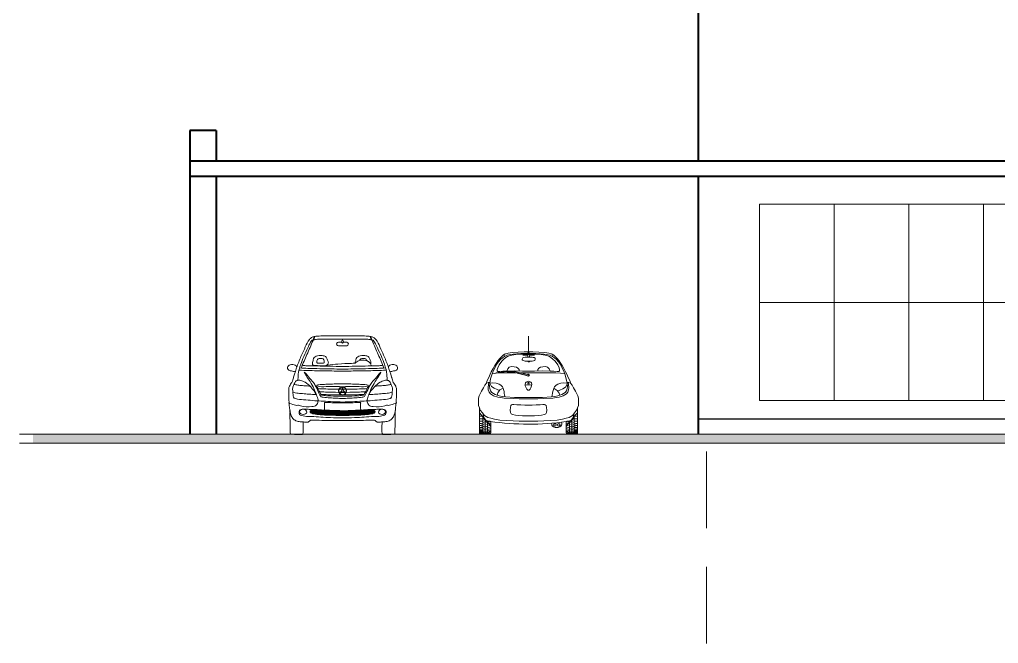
# Model space of a CAD drawing. Header units: millimetres. Extents: x 1564 to 2013, y 216 to 285.
# Drawn here: x 1573.97 to 1589.93, y 217.29 to 227.46 of the extents above; entities that cross this region are included whole.
import ezdxf

# ---------------------------------------------------------------- set-up
doc = ezdxf.new("R2010")
doc.units = ezdxf.units.MM
doc.header["$LTSCALE"] = 10
doc.header["$PDMODE"] = 1
doc.linetypes.add('DASHED2', pattern=[0.375, 0.25, -0.125])
doc.layers.get('0').update_dxf_attribs({"color": 90})
for name, color, linetype, lineweight in [('CARROS', 252, 'Continuous', 13), ('CINZA', 252, 'Continuous', 13), ('linha estutura', 252, 'Continuous', 13), ('pn 02', 16, 'Continuous', 20), ('PN 05', 50, 'Continuous', 40), ('PN 06', 1, 'Continuous', 40), ('PN-03', 180, 'Continuous', 30)]:
    doc.layers.add(name, color=color, linetype=linetype, lineweight=lineweight)

# ---------------------------------------------------------------- blocks, each defined once
blk = doc.blocks.new('classe a f')
at = {"linetype": 'Continuous'}
h = blk.add_hatch(dxfattribs=at)
h.set_pattern_fill('LINE', color=256, scale=0.003, style=0)
h.set_pattern_definition([(0, (-298.459378, -116.502486), (0, 0.010287), [])])
edge = h.paths.add_edge_path()
edge.add_spline(control_points=[(-1.312, 0.401), (-1.323, 0.398), (-1.35, 0.397), (-1.37, 0.38), (-1.37, 0.358), (-1.354, 0.335), (-1.293, 0.327), (-1.196, 0.313), (-1.035, 0.309), (-0.913, 0.304), (-0.841, 0.304)], knot_values=[0.020958, 0.020958, 0.020958, 0.020958, 0.051253, 0.077237, 0.090704, 0.108555, 0.150235, 0.259568, 0.40501, 0.616434, 0.616434, 0.616434, 0.616434], degree=3, periodic=0)
edge.add_spline(control_points=[(-0.841, 0.304), (-0.769, 0.304), (-0.648, 0.309), (-0.487, 0.313), (-0.389, 0.327), (-0.328, 0.335), (-0.312, 0.358), (-0.312, 0.38), (-0.332, 0.397), (-0.36, 0.398), (-0.37, 0.401)], knot_values=[0.020958, 0.020958, 0.020958, 0.020958, 0.232382, 0.377824, 0.487157, 0.528837, 0.546688, 0.560155, 0.586139, 0.616434, 0.616434, 0.616434, 0.616434], degree=3, periodic=0)
edge.add_spline(control_points=[(-0.37, 0.401), (-0.389, 0.401), (-0.437, 0.399), (-0.483, 0.399), (-0.522, 0.389), (-0.663, 0.387)], knot_values=[0.19773, 0.19773, 0.19773, 0.19773, 0.253849, 0.337387, 0.349808, 0.349808, 0.349808, 0.349808], degree=3, periodic=0)
edge.add_spline(control_points=[(-0.663, 0.387), (-0.722, 0.385), (-0.841, 0.379), (-0.96, 0.387), (-1.019, 0.387)], knot_values=[0, 0, 0, 0, 0.173961, 0.347923, 0.347923, 0.347923, 0.347923], degree=3, periodic=0)
edge.add_spline(control_points=[(-1.019, 0.387), (-1.16, 0.389), (-1.199, 0.399), (-1.245, 0.399), (-1.293, 0.401), (-1.312, 0.401)], knot_values=[0.19773, 0.19773, 0.19773, 0.19773, 0.210152, 0.29369, 0.349808, 0.349808, 0.349808, 0.349808], degree=3, periodic=0)
for p, q in [((-1.319, 1.533), (-1.304, 1.591)), ((-1.308, 1.537), (-1.292, 1.593)), ((-0.91, 1.499), (-0.853, 1.499)), ((-0.91, 1.44), (-0.841, 1.44)), ((-0.773, 1.44), (-0.841, 1.44)), ((-0.773, 1.499), (-0.83, 1.499)), ((-0.375, 1.537), (-0.39, 1.593)), ((-0.363, 1.533), (-0.379, 1.591)), ((-0.893, 0.672), (-0.843, 0.691)), ((-0.853, 0.705), (-0.891, 0.672)), ((-0.891, 0.672), (-0.841, 0.691)), ((-0.841, 0.768), (-0.853, 0.705)), ((-0.791, 0.672), (-0.841, 0.691)), ((-0.84, 0.768), (-0.827, 0.705)), ((-0.789, 0.672), (-0.84, 0.691)), ((-0.827, 0.705), (-0.789, 0.672))]:
    blk.add_line(p, q)
for centre, major_axis, ratio, start_param, end_param in [((-0.91, 1.47), (0, 0.0295), 0.949074, 0, 3.141593), ((-0.84, 1.508), (0.0005, 0.0231), 0.48173, 3.062511, 6.444106), ((-0.773, 1.47), (0, 0.0295), 0.949074, 3.141593, 6.283185), ((-0.84, 0.705), (0, 0.0685), 0.949074, 4.712389, 10.995574), ((-0.84, 0.705), (0, 0.0631), 0.949074, -1.570796, 4.712389), ((-0.198, 0.363), (0.0575, 0.0022), 0.732383, 3.13629522944793, 9.419480536627516)]:
    blk.add_ellipse(centre, major_axis=major_axis, ratio=ratio, start_param=start_param, end_param=end_param)
at = {"extrusion": (0, 0, -1)}
for centre, major_axis, ratio, start_param, end_param in [((-0.842, 1.508), (-0.0005, 0.0231), 0.48173, 3.062511, 6.444106), ((-1.484, 0.363), (-0.0575, 0.0022), 0.732383, 3.13629522944793, 9.419480536627516)]:
    blk.add_ellipse(centre, major_axis=major_axis, ratio=ratio, start_param=start_param, end_param=end_param, dxfattribs=at)
for points, knots in [([(-0.841, 1.6), (-0.943, 1.6), (-1.079, 1.601), (-1.234, 1.6), (-1.301, 1.594), (-1.348, 1.577), (-1.406, 1.524), (-1.449, 1.417), (-1.518, 1.274), (-1.584, 1.111), (-1.622, 0.985), (-1.646, 0.911), (-1.653, 0.881), (-1.665, 0.845), (-1.689, 0.815), (-1.706, 0.788), (-1.718, 0.758), (-1.717, 0.695), (-1.72, 0.585), (-1.711, 0.447), (-1.694, 0.328), (-1.655, 0.254), (-1.6, 0.214), (-1.531, 0.201), (-1.467, 0.199), (-1.421, 0.191), (-1.394, 0.199), (-1.382, 0.216), (-1.352, 0.233), (-1.267, 0.225), (-1.096, 0.226), (-0.941, 0.222), (-0.841, 0.222)], [0, 0, 0, 0, 0.298131, 0.398536, 0.452313, 0.495555, 0.542572, 0.671726, 0.810019, 0.990753, 1.162154, 1.176923, 1.207248, 1.248531, 1.28151, 1.315325, 1.338386, 1.372214, 1.486341, 1.647656, 1.756395, 1.815566, 1.876643, 1.946802, 2.016064, 2.066728, 2.078132, 2.097685, 2.120711, 2.176435, 2.33684, 2.628743, 2.628743, 2.628743, 2.628743]), ([(-0.841, 1.6), (-0.739, 1.6), (-0.603, 1.601), (-0.449, 1.6), (-0.381, 1.594), (-0.334, 1.577), (-0.276, 1.524), (-0.233, 1.417), (-0.164, 1.274), (-0.098, 1.111), (-0.06, 0.985), (-0.036, 0.911), (-0.029, 0.881), (-0.017, 0.845), (0.006, 0.815), (0.024, 0.788), (0.036, 0.758), (0.035, 0.695), (0.038, 0.585), (0.028, 0.447), (0.012, 0.328), (-0.027, 0.254), (-0.083, 0.214), (-0.151, 0.201), (-0.216, 0.199), (-0.261, 0.191), (-0.288, 0.199), (-0.3, 0.216), (-0.33, 0.233), (-0.415, 0.225), (-0.586, 0.226), (-0.741, 0.222), (-0.841, 0.222)], [0, 0, 0, 0, 0.298131, 0.398536, 0.452313, 0.495555, 0.542572, 0.671726, 0.810019, 0.990753, 1.162154, 1.176923, 1.207248, 1.248531, 1.28151, 1.315325, 1.338386, 1.372214, 1.486341, 1.647656, 1.756395, 1.815566, 1.876643, 1.946802, 2.016064, 2.066728, 2.078132, 2.097685, 2.120711, 2.176435, 2.33684, 2.628743, 2.628743, 2.628743, 2.628743]), ([(-1.319, 1.533), (-1.33, 1.547), (-1.382, 1.472), (-1.41, 1.399), (-1.475, 1.27), (-1.529, 1.129), (-1.567, 1.011), (-1.565, 0.922), (-1.572, 0.89), (-1.577, 0.877)], [0, 0, 0, 0, 0.0514328, 0.1478606, 0.2949049, 0.4217769, 0.5819123, 0.6306351, 0.6697887, 0.6697887, 0.6697887, 0.6697887]), ([(-0.841, 1.549), (-0.924, 1.549), (-1.044, 1.55), (-1.185, 1.547), (-1.258, 1.547), (-1.296, 1.538), (-1.319, 1.536), (-1.356, 1.451), (-1.419, 1.302), (-1.488, 1.154), (-1.513, 1.078)], [0, 0, 0, 0, 0.2421333, 0.3490736, 0.4180781, 0.4481582, 0.4711032, 0.4737579, 0.7059202, 0.9287718, 0.9287718, 0.9287718, 0.9287718]), ([(-0.841, 1.549), (-0.758, 1.549), (-0.639, 1.55), (-0.497, 1.547), (-0.425, 1.547), (-0.386, 1.538), (-0.363, 1.536), (-0.326, 1.451), (-0.264, 1.302), (-0.194, 1.154), (-0.169, 1.078)], [0, 0, 0, 0, 0.2421333, 0.3490736, 0.4180781, 0.4481582, 0.4711032, 0.4737579, 0.7059202, 0.9287718, 0.9287718, 0.9287718, 0.9287718]), ([(-0.363, 1.533), (-0.352, 1.547), (-0.3, 1.472), (-0.272, 1.399), (-0.207, 1.27), (-0.154, 1.129), (-0.115, 1.011), (-0.118, 0.922), (-0.11, 0.89), (-0.106, 0.877)], [0, 0, 0, 0, 0.0514328, 0.1478606, 0.2949049, 0.4217769, 0.5819123, 0.6306351, 0.6697887, 0.6697887, 0.6697887, 0.6697887]), ([(-1.324, 1.187), (-1.323, 1.195), (-1.319, 1.216), (-1.306, 1.251), (-1.268, 1.271), (-1.219, 1.284), (-1.168, 1.279), (-1.122, 1.272), (-1.097, 1.241), (-1.089, 1.203), (-1.067, 1.169), (-1.081, 1.141), (-1.098, 1.119), (-1.174, 1.108), (-1.242, 1.121), (-1.316, 1.117), (-1.34, 1.15), (-1.33, 1.18), (-1.322, 1.202)], [0, 0, 0, 0, 0.0233727, 0.0594516, 0.0978853, 0.1437653, 0.2064672, 0.2465183, 0.2755211, 0.3128598, 0.3558795, 0.3742171, 0.3972242, 0.430831, 0.5862871, 0.6130405, 0.6318507, 0.6924695, 0.6924695, 0.6924695, 0.6924695]), ([(-0.629, 1.187), (-0.628, 1.195), (-0.624, 1.216), (-0.611, 1.251), (-0.573, 1.271), (-0.523, 1.284), (-0.473, 1.279), (-0.426, 1.272), (-0.401, 1.241), (-0.394, 1.203), (-0.373, 1.17), (-0.381, 1.15), (-0.384, 1.145)], [0, 0, 0, 0, 0.0233727, 0.0594516, 0.0978853, 0.1437653, 0.2064672, 0.2465183, 0.2755211, 0.3128598, 0.3558795, 0.3714626, 0.3714626, 0.3714626, 0.3714626]), ([(-1.585, 1.096), (-1.589, 1.102), (-1.603, 1.115), (-1.631, 1.137), (-1.673, 1.137), (-1.711, 1.13), (-1.736, 1.103), (-1.742, 1.068), (-1.716, 1.035), (-1.667, 1.03), (-1.632, 1.021), (-1.613, 1.015)], [0, 0, 0, 0, 0.0197811, 0.0543863, 0.0988397, 0.1361741, 0.1666812, 0.1971733, 0.2263103, 0.2735636, 0.3332513, 0.3332513, 0.3332513, 0.3332513]), ([(-0.841, 1.104), (-0.98, 1.104), (-1.17, 1.111), (-1.379, 1.112), (-1.456, 1.117), (-1.483, 1.12), (-1.492, 1.123), (-1.493, 1.128), (-1.493, 1.131), (-1.494, 1.132)], [0, 0, 0, 0, 0.407731, 0.5529764, 0.6163873, 0.630156, 0.6350834, 0.639812, 0.6432292, 0.6432292, 0.6432292, 0.6432292]), ([(-1.26, 1.194), (-1.259, 1.202), (-1.253, 1.223), (-1.223, 1.236), (-1.191, 1.236), (-1.156, 1.231), (-1.143, 1.203), (-1.138, 1.182), (-1.141, 1.159), (-1.176, 1.155), (-1.209, 1.157), (-1.241, 1.153), (-1.268, 1.165), (-1.263, 1.183), (-1.26, 1.194)], [0, 0, 0, 0, 0.0239594, 0.0541489, 0.0877965, 0.1192823, 0.1496462, 0.1650884, 0.1811494, 0.2051562, 0.252164, 0.2847196, 0.2998132, 0.326906, 0.326906, 0.326906, 0.326906]), ([(-1.087, 1.127), (-1.03, 1.13), (-0.9, 1.148), (-0.753, 1.151), (-0.663, 1.155), (-0.647, 1.155)], [0, 0, 0, 0, 0.1667231, 0.3828087, 0.429924, 0.429924, 0.429924, 0.429924]), ([(-0.841, 1.104), (-0.702, 1.104), (-0.512, 1.111), (-0.303, 1.112), (-0.226, 1.117), (-0.199, 1.12), (-0.191, 1.123), (-0.189, 1.128), (-0.189, 1.131), (-0.188, 1.132)], [0, 0, 0, 0, 0.407731, 0.5529764, 0.6163873, 0.630156, 0.6350834, 0.639812, 0.6432292, 0.6432292, 0.6432292, 0.6432292]), ([(-0.647, 1.155), (-0.639, 1.156), (-0.622, 1.171), (-0.599, 1.187), (-0.562, 1.207), (-0.515, 1.206), (-0.458, 1.207), (-0.409, 1.18), (-0.381, 1.143), (-0.372, 1.12), (-0.369, 1.112)], [0, 0, 0, 0, 0.0232157, 0.0604085, 0.0850383, 0.1412557, 0.1946739, 0.2506829, 0.2974078, 0.3211584, 0.3211584, 0.3211584, 0.3211584]), ([(-0.563, 1.203), (-0.561, 1.208), (-0.555, 1.224), (-0.527, 1.236), (-0.496, 1.236), (-0.461, 1.231), (-0.451, 1.209), (-0.447, 1.199)], [0.0085484, 0.0085484, 0.0085484, 0.0085484, 0.0239594, 0.0541489, 0.0877965, 0.1192823, 0.1489581, 0.1489581, 0.1489581, 0.1489581]), ([(-0.097, 1.096), (-0.093, 1.102), (-0.079, 1.115), (-0.051, 1.137), (-0.01, 1.137), (0.029, 1.13), (0.054, 1.103), (0.059, 1.068), (0.034, 1.035), (-0.015, 1.03), (-0.05, 1.021), (-0.069, 1.015)], [0, 0, 0, 0, 0.0197811, 0.0543863, 0.0988397, 0.1361741, 0.1666812, 0.1971733, 0.2263103, 0.2735636, 0.3332513, 0.3332513, 0.3332513, 0.3332513]), ([(-1.543, 1.043), (-1.451, 1.038), (-1.263, 1.032), (-1.029, 1.032), (-0.888, 1.025), (-0.841, 1.025)], [0, 0, 0, 0, 0.2704439, 0.5494104, 0.6853971, 0.6853971, 0.6853971, 0.6853971]), ([(-1.542, 1.08), (-1.497, 1.077), (-1.324, 1.067), (-1.09, 1.066), (-0.902, 1.06), (-0.841, 1.06)], [0, 0, 0, 0, 0.1324732, 0.5063996, 0.6840555, 0.6840555, 0.6840555, 0.6840555]), ([(-1.465, 1.011), (-1.454, 0.99), (-1.426, 0.936), (-1.367, 0.851), (-1.311, 0.752), (-1.282, 0.68), (-1.271, 0.648)], [0, 0, 0, 0, 0.0670035, 0.169745, 0.2921235, 0.3860681, 0.3860681, 0.3860681, 0.3860681]), ([(-1.465, 1.011), (-1.442, 0.992), (-1.387, 0.912), (-1.323, 0.858), (-1.269, 0.762), (-1.236, 0.688), (-1.211, 0.63), (-1.187, 0.604), (-1.131, 0.601), (-1.05, 0.59), (-0.943, 0.586), (-0.873, 0.583), (-0.841, 0.583)], [0.0651502, 0.0651502, 0.0651502, 0.0651502, 0.1452859, 0.2646275, 0.3361116, 0.4460134, 0.493873, 0.5132055, 0.5434957, 0.6472992, 0.7591432, 0.8532805, 0.8532805, 0.8532805, 0.8532805]), ([(-0.14, 1.08), (-0.185, 1.077), (-0.358, 1.067), (-0.592, 1.066), (-0.78, 1.06), (-0.841, 1.06)], [0, 0, 0, 0, 0.1324732, 0.5063996, 0.6840555, 0.6840555, 0.6840555, 0.6840555]), ([(-0.139, 1.043), (-0.231, 1.038), (-0.419, 1.032), (-0.653, 1.032), (-0.795, 1.025), (-0.841, 1.025)], [0, 0, 0, 0, 0.2704439, 0.5494104, 0.6853971, 0.6853971, 0.6853971, 0.6853971]), ([(-0.217, 1.011), (-0.24, 0.992), (-0.295, 0.912), (-0.359, 0.858), (-0.413, 0.762), (-0.446, 0.688), (-0.472, 0.63), (-0.496, 0.604), (-0.551, 0.601), (-0.632, 0.59), (-0.739, 0.586), (-0.809, 0.583), (-0.841, 0.583)], [0.0651502, 0.0651502, 0.0651502, 0.0651502, 0.1452859, 0.2646275, 0.3361116, 0.4460134, 0.493873, 0.5132055, 0.5434957, 0.6472992, 0.7591432, 0.8532805, 0.8532805, 0.8532805, 0.8532805]), ([(-0.217, 1.011), (-0.228, 0.99), (-0.256, 0.936), (-0.315, 0.851), (-0.371, 0.752), (-0.401, 0.68), (-0.411, 0.648)], [0, 0, 0, 0, 0.0670035, 0.169745, 0.2921235, 0.3860681, 0.3860681, 0.3860681, 0.3860681]), ([(-1.577, 0.877), (-1.561, 0.884), (-1.514, 0.877), (-1.44, 0.843), (-1.348, 0.765), (-1.275, 0.666), (-1.236, 0.567), (-1.247, 0.494), (-1.29, 0.45), (-1.39, 0.45), (-1.479, 0.44), (-1.557, 0.476), (-1.592, 0.466), (-1.647, 0.486), (-1.693, 0.496), (-1.723, 0.511)], [0, 0, 0, 0, 0.049925, 0.127005, 0.239611, 0.39136, 0.472445, 0.528082, 0.587758, 0.629613, 0.813053, 0.845042, 0.870106, 0.913679, 1.009858, 1.009858, 1.009858, 1.009858]), ([(-1.577, 0.877), (-1.584, 0.876), (-1.608, 0.863), (-1.629, 0.821), (-1.654, 0.771), (-1.658, 0.721), (-1.648, 0.694), (-1.649, 0.684)], [0, 0, 0, 0, 0.0221461, 0.0732164, 0.129024, 0.1789321, 0.2066426, 0.2066426, 0.2066426, 0.2066426]), ([(-1.629, 0.812), (-1.622, 0.808), (-1.592, 0.801), (-1.533, 0.794), (-1.456, 0.788), (-1.4, 0.784), (-1.374, 0.784)], [0, 0, 0, 0, 0.0236711, 0.088367, 0.1742093, 0.2513933, 0.2513933, 0.2513933, 0.2513933]), ([(-0.841, 0.818), (-0.886, 0.818), (-0.97, 0.819), (-1.082, 0.814), (-1.167, 0.811), (-1.219, 0.807), (-1.247, 0.802), (-1.267, 0.789), (-1.265, 0.766), (-1.267, 0.754)], [0, 0, 0, 0, 0.1321286, 0.2438705, 0.329491, 0.3808018, 0.3966526, 0.411151, 0.4451948, 0.4451948, 0.4451948, 0.4451948]), ([(-0.841, 0.818), (-0.796, 0.818), (-0.713, 0.819), (-0.6, 0.814), (-0.515, 0.811), (-0.463, 0.807), (-0.436, 0.802), (-0.416, 0.789), (-0.417, 0.766), (-0.415, 0.754)], [0, 0, 0, 0, 0.1321286, 0.2438705, 0.329491, 0.3808018, 0.3966526, 0.411151, 0.4451948, 0.4451948, 0.4451948, 0.4451948]), ([(-0.106, 0.877), (-0.121, 0.884), (-0.168, 0.877), (-0.242, 0.843), (-0.335, 0.765), (-0.408, 0.666), (-0.446, 0.567), (-0.435, 0.494), (-0.392, 0.45), (-0.292, 0.45), (-0.203, 0.44), (-0.125, 0.476), (-0.091, 0.466), (-0.036, 0.486), (0.011, 0.496), (0.041, 0.511)], [0, 0, 0, 0, 0.049925, 0.127005, 0.239611, 0.39136, 0.472445, 0.528082, 0.587758, 0.629613, 0.813053, 0.845042, 0.870106, 0.913679, 1.009858, 1.009858, 1.009858, 1.009858]), ([(-0.053, 0.812), (-0.06, 0.808), (-0.09, 0.801), (-0.149, 0.794), (-0.227, 0.788), (-0.282, 0.784), (-0.309, 0.784)], [0, 0, 0, 0, 0.0236711, 0.088367, 0.1742093, 0.2513933, 0.2513933, 0.2513933, 0.2513933]), ([(-0.106, 0.877), (-0.098, 0.876), (-0.074, 0.863), (-0.054, 0.821), (-0.028, 0.771), (-0.024, 0.721), (-0.035, 0.694), (-0.034, 0.684)], [0, 0, 0, 0, 0.0221461, 0.0732164, 0.129024, 0.1789321, 0.2066426, 0.2066426, 0.2066426, 0.2066426]), ([(-1.649, 0.684), (-1.654, 0.685), (-1.651, 0.652), (-1.645, 0.631), (-1.639, 0.59), (-1.607, 0.58), (-1.546, 0.565), (-1.436, 0.559), (-1.298, 0.544), (-1.097, 0.537), (-0.947, 0.524), (-0.841, 0.524)], [0, 0, 0, 0, 0.0146829, 0.0556633, 0.091827, 0.1072703, 0.1487689, 0.2777503, 0.4255579, 0.5541875, 0.8655795, 0.8655795, 0.8655795, 0.8655795]), ([(-1.649, 0.684), (-1.636, 0.681), (-1.595, 0.667), (-1.516, 0.663), (-1.414, 0.652), (-1.331, 0.648), (-1.282, 0.648), (-1.271, 0.648)], [0, 0, 0, 0, 0.0366252, 0.127555, 0.2277041, 0.3383031, 0.3702988, 0.3702988, 0.3702988, 0.3702988]), ([(-0.841, 0.774), (-0.907, 0.774), (-1.022, 0.78), (-1.154, 0.771), (-1.224, 0.775), (-1.245, 0.773), (-1.251, 0.774), (-1.253, 0.766), (-1.246, 0.75), (-1.231, 0.718), (-1.211, 0.681), (-1.197, 0.651), (-1.184, 0.636), (-1.16, 0.631), (-1.112, 0.626), (-1.003, 0.62), (-0.907, 0.62), (-0.841, 0.62)], [0, 0, 0, 0, 0.1939256, 0.3341472, 0.3899905, 0.3949442, 0.3985174, 0.4041429, 0.4126382, 0.4480833, 0.5042035, 0.5313893, 0.5415131, 0.5583991, 0.5982925, 0.6841786, 0.8781028, 0.8781028, 0.8781028, 0.8781028]), ([(-1.242, 0.742), (-1.224, 0.739), (-1.109, 0.736), (-0.996, 0.733), (-0.9, 0.732)], [0, 0, 0, 0, 0.0530646, 0.3335694, 0.3335694, 0.3335694, 0.3335694]), ([(-1.219, 0.691), (-1.186, 0.689), (-1.08, 0.685), (-0.974, 0.682), (-0.901, 0.681)], [0, 0, 0, 0, 0.0973218, 0.3098571, 0.3098571, 0.3098571, 0.3098571]), ([(-1.196, 0.648), (-1.157, 0.644), (-1.044, 0.644), (-0.932, 0.639), (-0.858, 0.639)], [0, 0, 0, 0, 0.1136003, 0.3297235, 0.3297235, 0.3297235, 0.3297235]), ([(-0.841, 0.774), (-0.775, 0.774), (-0.66, 0.78), (-0.528, 0.771), (-0.458, 0.775), (-0.437, 0.773), (-0.432, 0.774), (-0.429, 0.766), (-0.437, 0.75), (-0.451, 0.718), (-0.471, 0.681), (-0.486, 0.651), (-0.499, 0.636), (-0.522, 0.631), (-0.57, 0.626), (-0.68, 0.62), (-0.775, 0.62), (-0.841, 0.62)], [0, 0, 0, 0, 0.1939256, 0.3341472, 0.3899905, 0.3949442, 0.3985174, 0.4041429, 0.4126382, 0.4480833, 0.5042035, 0.5313893, 0.5415131, 0.5583991, 0.5982925, 0.6841786, 0.8781028, 0.8781028, 0.8781028, 0.8781028]), ([(-0.034, 0.684), (-0.029, 0.685), (-0.031, 0.652), (-0.037, 0.631), (-0.044, 0.59), (-0.076, 0.58), (-0.136, 0.565), (-0.246, 0.559), (-0.384, 0.544), (-0.585, 0.537), (-0.735, 0.524), (-0.841, 0.524)], [0, 0, 0, 0, 0.0146829, 0.0556633, 0.091827, 0.1072703, 0.1487689, 0.2777503, 0.4255579, 0.5541875, 0.8655795, 0.8655795, 0.8655795, 0.8655795]), ([(-0.486, 0.648), (-0.525, 0.644), (-0.637, 0.644), (-0.749, 0.639), (-0.823, 0.639)], [0, 0, 0, 0, 0.1136003, 0.328149, 0.328149, 0.328149, 0.328149]), ([(-0.441, 0.742), (-0.459, 0.739), (-0.572, 0.736), (-0.685, 0.733), (-0.781, 0.732)], [0, 0, 0, 0, 0.0530646, 0.3320358, 0.3320358, 0.3320358, 0.3320358]), ([(-0.463, 0.691), (-0.497, 0.689), (-0.602, 0.685), (-0.707, 0.682), (-0.779, 0.681)], [0, 0, 0, 0, 0.0973218, 0.3083129, 0.3083129, 0.3083129, 0.3083129]), ([(-0.034, 0.684), (-0.046, 0.681), (-0.088, 0.667), (-0.166, 0.663), (-0.268, 0.652), (-0.351, 0.648), (-0.4, 0.648), (-0.411, 0.648)], [0, 0, 0, 0, 0.0366252, 0.127555, 0.2277041, 0.3383031, 0.3702988, 0.3702988, 0.3702988, 0.3702988]), ([(-0.841, 0.513), (-0.899, 0.513), (-0.99, 0.511), (-1.087, 0.515), (-1.126, 0.519), (-1.138, 0.515), (-1.131, 0.469), (-1.135, 0.434), (-1.136, 0.4), (-1.136, 0.398), (-1.134, 0.396), (-1.131, 0.394), (-1.103, 0.389), (-1.047, 0.39), (-0.953, 0.383), (-0.882, 0.382), (-0.841, 0.382)], [0, 0, 0, 0, 0.1686457, 0.2681888, 0.2799326, 0.2876418, 0.2978399, 0.3916919, 0.3939674, 0.3959112, 0.3977128, 0.4015282, 0.4076649, 0.4777915, 0.5655624, 0.6849026, 0.6849026, 0.6849026, 0.6849026]), ([(-0.841, 0.513), (-0.783, 0.513), (-0.693, 0.511), (-0.595, 0.515), (-0.556, 0.519), (-0.545, 0.515), (-0.552, 0.469), (-0.547, 0.434), (-0.546, 0.4), (-0.546, 0.398), (-0.548, 0.396), (-0.552, 0.394), (-0.579, 0.389), (-0.635, 0.39), (-0.73, 0.383), (-0.8, 0.382), (-0.841, 0.382)], [0, 0, 0, 0, 0.1686457, 0.2681888, 0.2799326, 0.2876418, 0.2978399, 0.3916919, 0.3939674, 0.3959112, 0.3977128, 0.4015282, 0.4076649, 0.4777915, 0.5655624, 0.6849026, 0.6849026, 0.6849026, 0.6849026]), ([(-1.698, 0.386), (-1.7, 0.308), (-1.697, 0.19), (-1.695, 0.066), (-1.695, 0.015), (-1.687, -0.001), (-1.617, -0.006), (-1.557, -0.003), (-1.494, -0.003), (-1.487, 0.013), (-1.481, 0.039), (-1.482, 0.104), (-1.484, 0.16), (-1.485, 0.199)], [0, 0, 0, 0, 0.2166711, 0.3299695, 0.3442017, 0.3575649, 0.3750975, 0.5324468, 0.5452834, 0.5554979, 0.5774836, 0.6228216, 0.7327451, 0.7327451, 0.7327451, 0.7327451]), ([(-1.019, 0.387), (-1.16, 0.389), (-1.199, 0.399), (-1.255, 0.399), (-1.342, 0.402), (-1.415, 0.406), (-1.472, 0.411), (-1.516, 0.407), (-1.546, 0.386), (-1.554, 0.352), (-1.544, 0.316), (-1.503, 0.3), (-1.439, 0.289), (-1.333, 0.288), (-1.193, 0.279), (-1.024, 0.268), (-0.906, 0.264), (-0.841, 0.264)], [0.19773, 0.19773, 0.19773, 0.19773, 0.210152, 0.29369, 0.3834, 0.454985, 0.510928, 0.550453, 0.581113, 0.610721, 0.639462, 0.67783, 0.726767, 0.83346, 0.983117, 1.139335, 1.329109, 1.329109, 1.329109, 1.329109]), ([(-1.312, 0.401), (-1.323, 0.398), (-1.35, 0.397), (-1.37, 0.38), (-1.37, 0.358), (-1.354, 0.335), (-1.293, 0.327), (-1.196, 0.313), (-1.035, 0.309), (-0.913, 0.304), (-0.841, 0.304)], [0.0209581, 0.0209581, 0.0209581, 0.0209581, 0.0512528, 0.0772374, 0.0907038, 0.1085552, 0.1502347, 0.2595676, 0.4050099, 0.6164339, 0.6164339, 0.6164339, 0.6164339]), ([(-1.019, 0.387), (-1.16, 0.389), (-1.199, 0.399), (-1.245, 0.399), (-1.293, 0.401), (-1.312, 0.401)], [0.1977304, 0.1977304, 0.1977304, 0.1977304, 0.210152, 0.2936901, 0.3498082, 0.3498082, 0.3498082, 0.3498082]), ([(-0.663, 0.387), (-0.522, 0.389), (-0.483, 0.399), (-0.427, 0.399), (-0.341, 0.402), (-0.267, 0.406), (-0.21, 0.411), (-0.167, 0.407), (-0.136, 0.386), (-0.128, 0.352), (-0.138, 0.316), (-0.179, 0.3), (-0.243, 0.289), (-0.349, 0.288), (-0.489, 0.279), (-0.658, 0.268), (-0.776, 0.264), (-0.841, 0.264)], [0.19773, 0.19773, 0.19773, 0.19773, 0.210152, 0.29369, 0.3834, 0.454985, 0.510928, 0.550453, 0.581113, 0.610721, 0.639462, 0.67783, 0.726767, 0.83346, 0.983117, 1.139335, 1.329109, 1.329109, 1.329109, 1.329109]), ([(-0.37, 0.401), (-0.36, 0.398), (-0.332, 0.397), (-0.312, 0.38), (-0.312, 0.358), (-0.328, 0.335), (-0.389, 0.327), (-0.487, 0.313), (-0.648, 0.309), (-0.769, 0.304), (-0.841, 0.304)], [0.0209581, 0.0209581, 0.0209581, 0.0209581, 0.0512528, 0.0772374, 0.0907038, 0.1085552, 0.1502347, 0.2595676, 0.4050099, 0.6164339, 0.6164339, 0.6164339, 0.6164339]), ([(-0.663, 0.387), (-0.522, 0.389), (-0.483, 0.399), (-0.437, 0.399), (-0.389, 0.401), (-0.37, 0.401)], [0.1977304, 0.1977304, 0.1977304, 0.1977304, 0.210152, 0.2936901, 0.3498082, 0.3498082, 0.3498082, 0.3498082]), ([(0.016, 0.386), (0.017, 0.308), (0.015, 0.19), (0.013, 0.066), (0.013, 0.015), (0.005, -0.001), (-0.065, -0.006), (-0.126, -0.003), (-0.188, -0.003), (-0.196, 0.013), (-0.202, 0.039), (-0.2, 0.104), (-0.198, 0.16), (-0.197, 0.199)], [0, 0, 0, 0, 0.2166711, 0.3299695, 0.3442017, 0.3575649, 0.3750975, 0.5324468, 0.5452834, 0.5554979, 0.5774836, 0.6228216, 0.7327451, 0.7327451, 0.7327451, 0.7327451])]:
    blk.add_open_spline(points, degree=3, knots=knots)
for points in [[(-0.638, 1.158), (-0.637, 1.173), (-0.632, 1.187), (-0.627, 1.202)], [(-0.896, 0.681), (-0.891, 0.681), (-0.886, 0.681), (-0.881, 0.681)], [(-0.894, 0.732), (-0.879, 0.732), (-0.863, 0.732), (-0.848, 0.732)], [(-0.871, 0.681), (-0.861, 0.681), (-0.851, 0.681), (-0.841, 0.681)], [(-0.813, 0.681), (-0.823, 0.681), (-0.832, 0.681), (-0.841, 0.681)], [(-0.786, 0.732), (-0.802, 0.732), (-0.817, 0.732), (-0.833, 0.732)], [(-0.785, 0.681), (-0.79, 0.681), (-0.794, 0.681), (-0.799, 0.681)], [(-1.019, 0.387), (-0.96, 0.387), (-0.841, 0.379), (-0.722, 0.385), (-0.663, 0.387)]]:
    blk.add_open_spline(points, degree=3)
blk = doc.blocks.new('ford ka posterior')
for p, q in [((0.001, 1.336), (0.001, 1.592)), ((-0.412, 1.282), (-0.44, 1.255)), ((-0.388, 1.297), (-0.412, 1.282)), ((-0.4, 1.29), (-0.394, 1.28)), ((-0.394, 1.28), (-0.391, 1.26)), ((-0.391, 1.26), (-0.348, 1.279)), ((-0.373, 1.303), (-0.388, 1.297)), ((-0.36, 1.303), (-0.373, 1.303)), ((-0.331, 1.312), (-0.36, 1.303)), ((-0.348, 1.279), (-0.294, 1.29)), ((-0.264, 1.323), (-0.331, 1.312)), ((-0.298, 1.276), (-0.239, 1.288)), ((-0.294, 1.29), (-0.247, 1.297)), ((-0.166, 1.33), (-0.264, 1.323)), ((-0.247, 1.297), (-0.189, 1.303)), ((-0.239, 1.288), (-0.17, 1.295)), ((-0.189, 1.303), (-0.121, 1.307)), ((-0.17, 1.295), (-0.107, 1.299)), ((-0.071, 1.336), (-0.166, 1.33)), ((-0.121, 1.307), (-0.069, 1.309)), ((-0.107, 1.299), (-0.066, 1.299)), ((0.001, 1.336), (-0.071, 1.336)), ((-0.069, 1.309), (0.001, 1.309)), ((-0.066, 1.299), (0.001, 1.299)), ((-0.009, 1.324), (-0.005, 1.334)), ((-0.005, 1.334), (0.001, 1.336)), ((0.001, 1.336), (0.073, 1.336)), ((0.008, 1.334), (0.001, 1.336)), ((0.071, 1.309), (0.001, 1.309)), ((0.069, 1.299), (0.001, 1.299)), ((0.011, 1.324), (0.008, 1.334)), ((0.11, 1.299), (0.069, 1.299)), ((0.123, 1.307), (0.071, 1.309)), ((0.073, 1.336), (0.168, 1.33)), ((0.172, 1.295), (0.11, 1.299)), ((0.191, 1.303), (0.123, 1.307)), ((0.168, 1.33), (0.266, 1.323)), ((0.241, 1.288), (0.172, 1.295)), ((0.249, 1.297), (0.191, 1.303)), ((0.3, 1.276), (0.241, 1.288)), ((0.297, 1.29), (0.249, 1.297)), ((0.266, 1.323), (0.333, 1.312)), ((0.35, 1.279), (0.297, 1.29)), ((0.333, 1.312), (0.362, 1.303)), ((0.393, 1.26), (0.35, 1.279)), ((0.362, 1.303), (0.375, 1.303)), ((0.375, 1.303), (0.39, 1.297)), ((0.39, 1.297), (0.414, 1.282)), ((0.396, 1.28), (0.393, 1.26)), ((0.402, 1.29), (0.396, 1.28)), ((0.414, 1.282), (0.443, 1.255)), ((-0.528, 1.143), (-0.547, 1.111)), ((-0.544, 1.077), (-0.519, 1.128)), ((-0.5, 1.186), (-0.528, 1.143)), ((-0.519, 1.128), (-0.488, 1.17)), ((-0.47, 1.221), (-0.5, 1.186)), ((-0.499, 1.076), (-0.477, 1.124)), ((-0.488, 1.17), (-0.455, 1.21)), ((-0.477, 1.124), (-0.433, 1.182)), ((-0.44, 1.255), (-0.47, 1.221)), ((-0.455, 1.21), (-0.425, 1.238)), ((-0.433, 1.182), (-0.399, 1.213)), ((-0.425, 1.238), (-0.391, 1.26)), ((-0.399, 1.213), (-0.366, 1.243)), ((-0.366, 1.243), (-0.341, 1.258)), ((-0.341, 1.258), (-0.298, 1.276)), ((0.014, 1.174), (-0.003, 1.174)), ((0.343, 1.258), (0.3, 1.276)), ((0.368, 1.243), (0.343, 1.258)), ((0.401, 1.213), (0.368, 1.243)), ((0.427, 1.238), (0.393, 1.26)), ((0.435, 1.182), (0.401, 1.213)), ((0.457, 1.21), (0.427, 1.238)), ((0.479, 1.124), (0.435, 1.182)), ((0.443, 1.255), (0.473, 1.221)), ((0.49, 1.17), (0.457, 1.21)), ((0.473, 1.221), (0.502, 1.186)), ((0.502, 1.076), (0.479, 1.124)), ((0.521, 1.128), (0.49, 1.17)), ((0.502, 1.186), (0.53, 1.143)), ((0.546, 1.077), (0.521, 1.128)), ((0.53, 1.143), (0.55, 1.111)), ((-0.622, 0.973), (-0.648, 0.916)), ((-0.605, 1.008), (-0.622, 0.973)), ((-0.592, 0.975), (-0.616, 0.897)), ((-0.574, 1.063), (-0.605, 1.008)), ((-0.592, 0.975), (-0.568, 1.029)), ((-0.592, 0.975), (-0.525, 0.986)), ((-0.547, 1.111), (-0.574, 1.063)), ((-0.568, 1.029), (-0.544, 1.077)), ((-0.524, 0.985), (-0.53, 0.994)), ((-0.507, 1.048), (-0.499, 1.076)), ((-0.507, 1.023), (-0.507, 1.048)), ((-0.496, 1.016), (-0.507, 1.023)), ((-0.465, 1.016), (-0.496, 1.016)), ((-0.476, 0.99), (-0.443, 0.991)), ((-0.415, 1.021), (-0.465, 1.016)), ((-0.443, 0.991), (-0.352, 0.994)), ((-0.351, 1.022), (-0.415, 1.021)), ((-0.352, 0.994), (-0.256, 0.994)), ((-0.351, 1.022), (-0.336, 1.059)), ((-0.224, 1.023), (-0.351, 1.022)), ((-0.336, 1.059), (-0.312, 1.083)), ((-0.312, 1.083), (-0.275, 1.093)), ((-0.275, 1.093), (-0.23, 1.091)), ((-0.256, 0.994), (-0.202, 0.994)), ((-0.23, 1.091), (-0.195, 1.084)), ((-0.097, 1.022), (-0.224, 1.023)), ((-0.195, 1.084), (-0.17, 1.069)), ((-0.17, 1.069), (-0.153, 1.047)), ((-0.153, 1.047), (-0.149, 1.019)), ((-0.123, 0.993), (0.001, 0.992)), ((0.001, 1.019), (-0.097, 1.022)), ((0.001, 1.019), (0.099, 1.022)), ((0.157, 0.993), (0.001, 0.992)), ((0.099, 1.022), (0.226, 1.023)), ((0.155, 1.047), (0.151, 1.019)), ((0.172, 1.069), (0.155, 1.047)), ((0.258, 0.994), (0.157, 0.993)), ((0.197, 1.084), (0.172, 1.069)), ((0.233, 1.091), (0.197, 1.084)), ((0.226, 1.023), (0.353, 1.022)), ((0.277, 1.093), (0.233, 1.091)), ((0.354, 0.994), (0.258, 0.994)), ((0.314, 1.083), (0.277, 1.093)), ((0.338, 1.059), (0.314, 1.083)), ((0.353, 1.022), (0.338, 1.059)), ((0.353, 1.022), (0.417, 1.021)), ((0.445, 0.991), (0.354, 0.994)), ((0.417, 1.021), (0.467, 1.016)), ((0.522, 0.987), (0.445, 0.991)), ((0.467, 1.016), (0.498, 1.016)), ((0.498, 1.016), (0.509, 1.023)), ((0.509, 1.048), (0.502, 1.076)), ((0.509, 1.023), (0.509, 1.048)), ((0.594, 0.975), (0.522, 0.987)), ((0.57, 1.029), (0.546, 1.077)), ((0.55, 1.111), (0.577, 1.063)), ((0.594, 0.975), (0.57, 1.029)), ((0.577, 1.063), (0.607, 1.008)), ((0.594, 0.975), (0.618, 0.897)), ((0.607, 1.008), (0.624, 0.973)), ((0.624, 0.973), (0.65, 0.916)), ((-0.685, 0.826), (-0.712, 0.79)), ((-0.677, 0.856), (-0.685, 0.826)), ((-0.657, 0.833), (-0.685, 0.826)), ((-0.648, 0.916), (-0.677, 0.856)), ((-0.64, 0.833), (-0.657, 0.833)), ((-0.652, 0.806), (-0.656, 0.75)), ((-0.647, 0.833), (-0.652, 0.806)), ((-0.63, 0.826), (-0.64, 0.833)), ((-0.63, 0.826), (-0.634, 0.77)), ((-0.616, 0.897), (-0.63, 0.826)), ((-0.63, 0.826), (-0.578, 0.831)), ((-0.63, 0.826), (-0.6, 0.771)), ((-0.578, 0.831), (-0.527, 0.824)), ((-0.527, 0.824), (-0.479, 0.81)), ((-0.479, 0.81), (-0.449, 0.791)), ((-0.049, 0.829), (-0.054, 0.802)), ((-0.054, 0.802), (-0.051, 0.778)), ((-0.035, 0.843), (-0.049, 0.829)), ((-0.016, 0.852), (-0.035, 0.843)), ((0.001, 0.855), (-0.016, 0.852)), ((0, 0.944), (-0.011, 0.941)), ((0.001, 0.855), (0.019, 0.852)), ((0.019, 0.852), (0.037, 0.843)), ((0.037, 0.843), (0.051, 0.829)), ((0.051, 0.829), (0.056, 0.802)), ((0.056, 0.802), (0.053, 0.778)), ((0.481, 0.81), (0.451, 0.791)), ((0.529, 0.824), (0.481, 0.81)), ((0.58, 0.831), (0.529, 0.824)), ((0.632, 0.826), (0.58, 0.831)), ((0.636, 0.816), (0.605, 0.761)), ((0.618, 0.897), (0.632, 0.826)), ((0.632, 0.826), (0.642, 0.833)), ((0.632, 0.826), (0.636, 0.77)), ((0.642, 0.833), (0.659, 0.833)), ((0.649, 0.833), (0.655, 0.806)), ((0.65, 0.916), (0.679, 0.856)), ((0.655, 0.806), (0.658, 0.75)), ((0.659, 0.833), (0.687, 0.826)), ((0.679, 0.856), (0.687, 0.826)), ((0.687, 0.826), (0.714, 0.79)), ((-0.785, 0.653), (-0.804, 0.619)), ((-0.764, 0.693), (-0.785, 0.653)), ((-0.734, 0.75), (-0.764, 0.693)), ((-0.712, 0.79), (-0.734, 0.75)), ((-0.656, 0.75), (-0.654, 0.716)), ((-0.654, 0.716), (-0.642, 0.679)), ((-0.642, 0.679), (-0.618, 0.65)), ((-0.634, 0.77), (-0.631, 0.736)), ((-0.631, 0.736), (-0.619, 0.7)), ((-0.619, 0.7), (-0.596, 0.67)), ((-0.618, 0.65), (-0.567, 0.617)), ((-0.6, 0.771), (-0.56, 0.743)), ((-0.596, 0.67), (-0.544, 0.637)), ((-0.56, 0.743), (-0.508, 0.719)), ((-0.499, 0.668), (-0.51, 0.627)), ((-0.508, 0.719), (-0.473, 0.703)), ((-0.464, 0.715), (-0.499, 0.668)), ((-0.413, 0.745), (-0.464, 0.715)), ((-0.449, 0.791), (-0.425, 0.766)), ((-0.425, 0.766), (-0.413, 0.745)), ((-0.413, 0.745), (-0.405, 0.721)), ((-0.405, 0.721), (-0.397, 0.691)), ((-0.397, 0.691), (-0.393, 0.662)), ((-0.393, 0.662), (-0.388, 0.63)), ((-0.051, 0.778), (-0.039, 0.746)), ((-0.039, 0.746), (-0.025, 0.725)), ((-0.025, 0.725), (-0.009, 0.709)), ((-0.009, 0.709), (0.001, 0.709)), ((0.011, 0.709), (0.001, 0.709)), ((0.027, 0.725), (0.011, 0.709)), ((0.041, 0.746), (0.027, 0.725)), ((0.053, 0.778), (0.041, 0.746)), ((0.395, 0.662), (0.39, 0.63)), ((0.4, 0.691), (0.395, 0.662)), ((0.407, 0.721), (0.4, 0.691)), ((0.415, 0.745), (0.407, 0.721)), ((0.427, 0.766), (0.415, 0.745)), ((0.418, 0.738), (0.468, 0.707)), ((0.451, 0.791), (0.427, 0.766)), ((0.468, 0.707), (0.502, 0.66)), ((0.512, 0.71), (0.477, 0.696)), ((0.502, 0.66), (0.511, 0.627)), ((0.564, 0.734), (0.512, 0.71)), ((0.598, 0.67), (0.546, 0.637)), ((0.605, 0.761), (0.564, 0.734)), ((0.62, 0.65), (0.569, 0.617)), ((0.621, 0.7), (0.598, 0.67)), ((0.644, 0.679), (0.62, 0.65)), ((0.633, 0.736), (0.621, 0.7)), ((0.636, 0.77), (0.633, 0.736)), ((0.656, 0.716), (0.644, 0.679)), ((0.658, 0.75), (0.656, 0.716)), ((0.714, 0.79), (0.736, 0.75)), ((0.736, 0.75), (0.766, 0.693)), ((0.766, 0.693), (0.788, 0.653)), ((0.788, 0.653), (0.806, 0.619)), ((-0.804, 0.619), (-0.814, 0.577)), ((-0.814, 0.577), (-0.814, 0.536)), ((-0.814, 0.536), (-0.814, 0.458)), ((-0.567, 0.617), (-0.499, 0.597)), ((-0.544, 0.637), (-0.476, 0.617)), ((-0.499, 0.597), (-0.449, 0.588)), ((-0.476, 0.617), (-0.427, 0.608)), ((-0.449, 0.588), (-0.395, 0.582)), ((-0.427, 0.608), (-0.372, 0.602)), ((-0.395, 0.582), (-0.249, 0.573)), ((-0.388, 0.63), (-0.38, 0.603)), ((-0.372, 0.602), (-0.227, 0.593)), ((-0.249, 0.573), (-0.153, 0.567)), ((-0.227, 0.593), (-0.131, 0.588)), ((-0.153, 0.567), (0.001, 0.567)), ((-0.131, 0.588), (0.001, 0.588)), ((0.133, 0.588), (0.001, 0.588)), ((0.155, 0.567), (0.001, 0.567)), ((0.229, 0.593), (0.133, 0.588)), ((0.251, 0.573), (0.155, 0.567)), ((0.374, 0.602), (0.229, 0.593)), ((0.397, 0.582), (0.251, 0.573)), ((0.429, 0.608), (0.374, 0.602)), ((0.39, 0.63), (0.382, 0.603)), ((0.452, 0.588), (0.397, 0.582)), ((0.478, 0.617), (0.429, 0.608)), ((0.501, 0.597), (0.452, 0.588)), ((0.546, 0.637), (0.478, 0.617)), ((0.569, 0.617), (0.501, 0.597)), ((0.806, 0.619), (0.816, 0.577)), ((0.816, 0.577), (0.816, 0.536)), ((0.816, 0.536), (0.816, 0.458)), ((-0.814, 0.458), (-0.799, 0.421)), ((-0.799, 0.421), (-0.784, 0.384)), ((-0.784, 0.384), (-0.751, 0.338)), ((-0.751, 0.338), (-0.716, 0.298)), ((-0.293, 0.426), (-0.297, 0.384)), ((-0.297, 0.384), (-0.291, 0.344)), ((-0.284, 0.458), (-0.293, 0.426)), ((-0.291, 0.344), (-0.279, 0.324)), ((-0.273, 0.472), (-0.284, 0.458)), ((-0.279, 0.324), (-0.262, 0.311)), ((-0.259, 0.476), (-0.273, 0.472)), ((-0.235, 0.475), (-0.259, 0.476)), ((-0.187, 0.472), (-0.235, 0.475)), ((-0.124, 0.469), (-0.187, 0.472)), ((-0.059, 0.468), (-0.124, 0.469)), ((0.001, 0.468), (-0.059, 0.468)), ((0.001, 0.468), (0.061, 0.468)), ((0.061, 0.468), (0.126, 0.469)), ((0.126, 0.469), (0.19, 0.472)), ((0.19, 0.472), (0.237, 0.475)), ((0.237, 0.475), (0.261, 0.476)), ((0.261, 0.476), (0.275, 0.472)), ((0.282, 0.324), (0.264, 0.311)), ((0.275, 0.472), (0.287, 0.458)), ((0.293, 0.344), (0.282, 0.324)), ((0.287, 0.458), (0.296, 0.426)), ((0.3, 0.384), (0.293, 0.344)), ((0.296, 0.426), (0.3, 0.384)), ((0.754, 0.338), (0.718, 0.298)), ((0.786, 0.384), (0.754, 0.338)), ((0.801, 0.421), (0.786, 0.384)), ((0.816, 0.458), (0.801, 0.421)), ((-0.716, 0.298), (-0.663, 0.267)), ((-0.663, 0.267), (-0.613, 0.254)), ((-0.613, 0.254), (-0.554, 0.238)), ((-0.554, 0.238), (-0.466, 0.223)), ((-0.466, 0.223), (-0.353, 0.214)), ((-0.353, 0.214), (-0.247, 0.21)), ((-0.262, 0.311), (-0.213, 0.301)), ((-0.247, 0.21), (-0.152, 0.206)), ((-0.213, 0.301), (-0.159, 0.297)), ((-0.159, 0.297), (-0.096, 0.293)), ((-0.152, 0.206), (0.001, 0.206)), ((-0.096, 0.293), (0.001, 0.293)), ((0.098, 0.293), (0.001, 0.293)), ((0.154, 0.206), (0.001, 0.206)), ((0.162, 0.297), (0.098, 0.293)), ((0.249, 0.21), (0.154, 0.206)), ((0.215, 0.301), (0.162, 0.297)), ((0.264, 0.311), (0.215, 0.301)), ((0.355, 0.214), (0.249, 0.21)), ((0.468, 0.223), (0.355, 0.214)), ((0.556, 0.238), (0.468, 0.223)), ((0.615, 0.254), (0.556, 0.238)), ((0.665, 0.267), (0.615, 0.254)), ((0.718, 0.298), (0.665, 0.267)), ((0.439, 0.104), (0.484, 0.104))]:
    blk.add_line(p, q)
at = {"linetype": 'Continuous'}
for p, q in [((-0.087, 1.283), (-0.09, 1.282)), ((-0.086, 1.286), (-0.087, 1.283)), ((-0.085, 1.287), (-0.086, 1.286)), ((-0.086, 1.284), (-0.086, 1.283)), ((-0.086, 1.283), (-0.083, 1.28)), ((-0.085, 1.306), (-0.085, 1.287)), ((-0.083, 1.28), (-0.077, 1.279)), ((-0.077, 1.279), (-0.016, 1.279)), ((-0.014, 1.278), (-0.005, 1.249)), ((-0.013, 1.28), (-0.008, 1.288)), ((-0.013, 1.275), (-0.013, 1.28)), ((-0.008, 1.288), (0.004, 1.293)), ((0.004, 1.293), (0.008, 1.293)), ((0.008, 1.293), (0.011, 1.292)), ((0.011, 1.292), (0.014, 1.291)), ((0.014, 1.291), (0.02, 1.285)), ((0.024, 1.278), (0.015, 1.249)), ((0.02, 1.285), (0.023, 1.279)), ((0.086, 1.279), (0.025, 1.279)), ((0.092, 1.28), (0.086, 1.279)), ((0.095, 1.283), (0.092, 1.28)), ((0.094, 1.306), (0.094, 1.287)), ((0.094, 1.287), (0.095, 1.286)), ((0.095, 1.286), (0.096, 1.283)), ((0.095, 1.284), (0.095, 1.283)), ((0.096, 1.283), (0.099, 1.282)), ((-0.093, 1.236), (-0.103, 1.216)), ((-0.103, 1.216), (-0.102, 1.21)), ((-0.102, 1.21), (-0.101, 1.205)), ((-0.101, 1.205), (-0.099, 1.201)), ((-0.099, 1.201), (-0.085, 1.191)), ((-0.072, 1.244), (-0.093, 1.236)), ((-0.085, 1.191), (-0.067, 1.187)), ((-0.051, 1.247), (-0.072, 1.244)), ((-0.067, 1.187), (-0.051, 1.185)), ((-0.032, 1.248), (-0.051, 1.247)), ((-0.051, 1.185), (-0.032, 1.184)), ((-0.015, 1.249), (-0.032, 1.248)), ((-0.032, 1.184), (-0.015, 1.183)), ((0.005, 1.249), (-0.015, 1.249)), ((-0.015, 1.183), (0.006, 1.184)), ((-0.005, 1.184), (-0.005, 1.176)), ((0.005, 1.249), (0.025, 1.249)), ((0.025, 1.183), (0.006, 1.184)), ((0.016, 1.184), (0.016, 1.176)), ((0.025, 1.249), (0.042, 1.248)), ((0.042, 1.184), (0.025, 1.183)), ((0.042, 1.248), (0.06, 1.247)), ((0.06, 1.185), (0.042, 1.184)), ((0.06, 1.247), (0.077, 1.245)), ((0.082, 1.188), (0.06, 1.185)), ((0.077, 1.245), (0.095, 1.24)), ((0.103, 1.196), (0.082, 1.188)), ((0.095, 1.24), (0.109, 1.23)), ((0.112, 1.216), (0.103, 1.196)), ((0.109, 1.23), (0.111, 1.226)), ((0.111, 1.226), (0.112, 1.221)), ((0.112, 1.221), (0.112, 1.216)), ((-0.493, 0.998), (-0.53, 0.994)), ((-0.524, 0.985), (-0.434, 0.993)), ((-0.393, 1.009), (-0.493, 0.998)), ((-0.434, 0.993), (-0.348, 1)), ((-0.291, 1.015), (-0.393, 1.009)), ((-0.348, 1), (-0.239, 1.003)), ((-0.22, 1.014), (-0.291, 1.015)), ((-0.239, 1.003), (-0.144, 0.98)), ((-0.176, 1.006), (-0.22, 1.014)), ((-0.184, 0.989), (-0.011, 0.941)), ((0.005, 0.961), (-0.176, 1.006)), ((-0.144, 0.98), (-0.002, 0.944)), ((-0.798, 0.418), (-0.798, 0.021)), ((-0.796, 0.34), (-0.763, 0.304)), ((-0.727, 0.267), (-0.745, 0.337)), ((0.729, 0.267), (0.747, 0.337)), ((0.798, 0.34), (0.765, 0.304)), ((0.8, 0.418), (0.8, 0.021)), ((-0.8, 0.294), (-0.788, 0.287)), ((-0.8, 0.25), (-0.788, 0.243)), ((-0.8, 0.212), (-0.788, 0.206)), ((-0.8, 0.173), (-0.788, 0.166)), ((-0.788, 0.287), (-0.771, 0.287)), ((-0.788, 0.243), (-0.771, 0.243)), ((-0.788, 0.206), (-0.771, 0.206)), ((-0.788, 0.166), (-0.771, 0.166)), ((-0.771, 0.287), (-0.767, 0.285)), ((-0.771, 0.243), (-0.767, 0.241)), ((-0.771, 0.206), (-0.767, 0.204)), ((-0.771, 0.166), (-0.767, 0.164)), ((-0.767, 0.285), (-0.743, 0.285)), ((-0.767, 0.241), (-0.743, 0.241)), ((-0.767, 0.204), (-0.743, 0.204)), ((-0.767, 0.164), (-0.743, 0.164)), ((-0.763, 0.304), (-0.722, 0.241)), ((-0.743, 0.284), (-0.743, 0.006)), ((-0.706, 0.232), (-0.743, 0.22)), ((-0.706, 0.196), (-0.743, 0.184)), ((-0.706, 0.161), (-0.743, 0.149)), ((-0.695, 0.223), (-0.728, 0.267)), ((-0.695, 0.223), (-0.727, 0.267)), ((-0.722, 0.241), (-0.69, 0.197)), ((-0.705, 0.197), (-0.668, 0.185)), ((-0.705, 0.161), (-0.668, 0.149)), ((-0.704, 0.227), (-0.704, 0.001)), ((-0.657, 0.206), (-0.695, 0.223)), ((-0.657, 0.206), (-0.695, 0.223)), ((-0.69, 0.197), (-0.668, 0.178)), ((-0.668, 0.006), (-0.668, 0.204)), ((-0.636, 0.204), (-0.668, 0.194)), ((-0.668, 0.178), (-0.636, 0.149)), ((-0.613, 0.173), (-0.668, 0.155)), ((-0.639, 0.204), (-0.657, 0.206)), ((-0.64, 0.204), (-0.657, 0.206)), ((-0.647, 0.204), (-0.614, 0.199)), ((-0.647, 0.171), (-0.647, 0.204)), ((-0.644, 0.161), (-0.647, 0.171)), ((-0.638, 0.158), (-0.644, 0.161)), ((-0.631, 0.203), (-0.639, 0.204)), ((-0.622, 0.201), (-0.631, 0.203)), ((-0.613, 0.2), (-0.622, 0.201)), ((-0.613, 0.124), (-0.613, 0.2)), ((-0.611, 0.022), (-0.611, 0.185)), ((0.613, 0.022), (0.613, 0.185)), ((0.615, 0.2), (0.624, 0.201)), ((0.615, 0.124), (0.615, 0.2)), ((0.615, 0.173), (0.67, 0.155)), ((0.649, 0.204), (0.616, 0.199)), ((0.624, 0.201), (0.633, 0.203)), ((0.633, 0.203), (0.641, 0.204)), ((0.638, 0.204), (0.67, 0.194)), ((0.67, 0.178), (0.639, 0.149)), ((0.64, 0.158), (0.646, 0.161)), ((0.641, 0.204), (0.659, 0.206)), ((0.642, 0.204), (0.66, 0.206)), ((0.646, 0.161), (0.649, 0.171)), ((0.649, 0.171), (0.649, 0.204)), ((0.659, 0.206), (0.697, 0.223)), ((0.66, 0.206), (0.697, 0.223)), ((0.67, 0.006), (0.67, 0.204)), ((0.707, 0.197), (0.67, 0.185)), ((0.693, 0.197), (0.67, 0.178)), ((0.707, 0.161), (0.67, 0.149)), ((0.724, 0.241), (0.693, 0.197)), ((0.697, 0.223), (0.729, 0.267)), ((0.697, 0.223), (0.73, 0.267)), ((0.706, 0.227), (0.706, 0.001)), ((0.708, 0.232), (0.746, 0.22)), ((0.708, 0.196), (0.745, 0.184)), ((0.708, 0.161), (0.745, 0.149)), ((0.765, 0.304), (0.724, 0.241)), ((0.769, 0.285), (0.745, 0.285)), ((0.745, 0.284), (0.745, 0.006)), ((0.769, 0.241), (0.745, 0.241)), ((0.769, 0.204), (0.745, 0.204)), ((0.769, 0.164), (0.745, 0.164)), ((0.773, 0.287), (0.769, 0.285)), ((0.773, 0.243), (0.769, 0.241)), ((0.773, 0.206), (0.769, 0.204)), ((0.773, 0.166), (0.769, 0.164)), ((0.79, 0.287), (0.773, 0.287)), ((0.79, 0.243), (0.773, 0.243)), ((0.79, 0.206), (0.773, 0.206)), ((0.79, 0.166), (0.773, 0.166)), ((0.803, 0.294), (0.79, 0.287)), ((0.803, 0.25), (0.79, 0.243)), ((0.803, 0.212), (0.79, 0.206)), ((0.803, 0.173), (0.79, 0.166)), ((-0.8, 0.138), (-0.788, 0.132)), ((-0.8, 0.109), (-0.788, 0.102)), ((-0.8, 0.083), (-0.788, 0.076)), ((-0.8, 0.061), (-0.788, 0.054)), ((-0.8, 0.044), (-0.788, 0.037)), ((-0.8, 0.031), (-0.788, 0.024)), ((-0.8, 0.021), (-0.788, 0.014)), ((-0.798, 0.021), (-0.798, 0.019)), ((-0.798, 0.019), (-0.796, 0.013)), ((-0.796, 0.013), (-0.793, 0.007)), ((-0.796, 0.007), (-0.793, 0.003)), ((-0.793, 0.003), (-0.787, 0.001)), ((-0.788, 0.132), (-0.771, 0.132)), ((-0.788, 0.102), (-0.771, 0.102)), ((-0.788, 0.076), (-0.771, 0.076)), ((-0.788, 0.054), (-0.771, 0.054)), ((-0.788, 0.037), (-0.771, 0.037)), ((-0.788, 0.024), (-0.771, 0.024)), ((-0.788, 0.014), (-0.771, 0.014)), ((-0.787, 0.001), (-0.78, 0)), ((-0.78, 0), (-0.633, 0)), ((-0.771, 0.132), (-0.767, 0.13)), ((-0.771, 0.102), (-0.767, 0.1)), ((-0.771, 0.076), (-0.767, 0.074)), ((-0.771, 0.054), (-0.767, 0.052)), ((-0.771, 0.037), (-0.767, 0.035)), ((-0.771, 0.024), (-0.767, 0.022)), ((-0.771, 0.014), (-0.767, 0.012)), ((-0.767, 0.13), (-0.743, 0.13)), ((-0.767, 0.1), (-0.745, 0.1)), ((-0.767, 0.074), (-0.743, 0.074)), ((-0.767, 0.052), (-0.743, 0.052)), ((-0.767, 0.035), (-0.743, 0.035)), ((-0.767, 0.022), (-0.743, 0.02)), ((-0.767, 0.012), (-0.743, 0.012)), ((-0.706, 0.127), (-0.743, 0.115)), ((-0.706, 0.096), (-0.743, 0.084)), ((-0.706, 0.07), (-0.743, 0.058)), ((-0.706, 0.05), (-0.743, 0.037)), ((-0.743, 0.02), (-0.706, 0.032)), ((-0.706, 0.018), (-0.743, 0.006)), ((-0.705, 0.128), (-0.668, 0.115)), ((-0.705, 0.097), (-0.668, 0.085)), ((-0.705, 0.07), (-0.668, 0.058)), ((-0.705, 0.049), (-0.668, 0.036)), ((-0.705, 0.032), (-0.668, 0.019)), ((-0.705, 0.018), (-0.668, 0.006)), ((-0.612, 0.143), (-0.668, 0.123)), ((-0.613, 0.111), (-0.668, 0.094)), ((-0.613, 0.086), (-0.668, 0.067)), ((-0.612, 0.065), (-0.668, 0.046)), ((-0.613, 0.045), (-0.668, 0.028)), ((-0.613, 0.034), (-0.668, 0.016)), ((-0.614, 0.022), (-0.668, 0.006)), ((-0.635, 0.159), (-0.638, 0.158)), ((-0.636, 0.149), (-0.613, 0.124)), ((-0.633, 0), (-0.627, 0.001)), ((-0.627, 0.001), (-0.617, 0.006)), ((-0.617, 0.006), (-0.611, 0.022)), ((0.619, 0.006), (0.613, 0.022)), ((0.614, 0.143), (0.67, 0.123)), ((0.614, 0.065), (0.67, 0.046)), ((0.639, 0.149), (0.615, 0.124)), ((0.615, 0.111), (0.67, 0.094)), ((0.615, 0.086), (0.67, 0.067)), ((0.615, 0.045), (0.67, 0.028)), ((0.615, 0.034), (0.67, 0.016)), ((0.616, 0.022), (0.67, 0.006)), ((0.629, 0.001), (0.619, 0.006)), ((0.635, 0), (0.629, 0.001)), ((0.782, 0), (0.635, 0)), ((0.637, 0.159), (0.64, 0.158)), ((0.707, 0.128), (0.67, 0.115)), ((0.707, 0.097), (0.67, 0.085)), ((0.707, 0.07), (0.67, 0.058)), ((0.707, 0.049), (0.67, 0.036)), ((0.707, 0.032), (0.67, 0.019)), ((0.707, 0.018), (0.67, 0.006)), ((0.708, 0.127), (0.745, 0.115)), ((0.708, 0.096), (0.745, 0.084)), ((0.708, 0.07), (0.745, 0.058)), ((0.708, 0.05), (0.745, 0.037)), ((0.745, 0.02), (0.708, 0.032)), ((0.708, 0.018), (0.745, 0.006)), ((0.769, 0.13), (0.745, 0.13)), ((0.769, 0.074), (0.745, 0.074)), ((0.769, 0.052), (0.745, 0.052)), ((0.769, 0.035), (0.745, 0.035)), ((0.769, 0.022), (0.745, 0.02)), ((0.769, 0.012), (0.745, 0.012)), ((0.769, 0.1), (0.747, 0.1)), ((0.773, 0.132), (0.769, 0.13)), ((0.773, 0.102), (0.769, 0.1)), ((0.773, 0.076), (0.769, 0.074)), ((0.773, 0.054), (0.769, 0.052)), ((0.773, 0.037), (0.769, 0.035)), ((0.773, 0.024), (0.769, 0.022)), ((0.773, 0.014), (0.769, 0.012)), ((0.79, 0.132), (0.773, 0.132)), ((0.79, 0.102), (0.773, 0.102)), ((0.79, 0.076), (0.773, 0.076)), ((0.79, 0.054), (0.773, 0.054)), ((0.79, 0.037), (0.773, 0.037)), ((0.79, 0.024), (0.773, 0.024)), ((0.79, 0.014), (0.773, 0.014)), ((0.789, 0.001), (0.782, 0)), ((0.795, 0.003), (0.789, 0.001)), ((0.803, 0.138), (0.79, 0.132)), ((0.803, 0.109), (0.79, 0.102)), ((0.803, 0.083), (0.79, 0.076)), ((0.803, 0.061), (0.79, 0.054)), ((0.803, 0.044), (0.79, 0.037)), ((0.803, 0.031), (0.79, 0.024)), ((0.803, 0.021), (0.79, 0.014)), ((0.799, 0.013), (0.795, 0.007)), ((0.799, 0.007), (0.795, 0.003)), ((0.8, 0.019), (0.799, 0.013)), ((0.8, 0.021), (0.8, 0.019))]:
    blk.add_line(p, q, dxfattribs=at)
for centre, radius in [((0.001, 0.825), 0.0125), ((0.433, 0.144), 0.0219), ((0.433, 0.144), 0.0199), ((0.494, 0.144), 0.0219), ((0.494, 0.144), 0.0199)]:
    blk.add_circle(centre, radius)
for centre, start, end in [((-0.016, 1.277), 17.4147, 90), ((0.025, 1.277), 90, 163.1174)]:
    blk.add_arc(centre, 0.002, start, end, dxfattribs=at)
for centre, radius, start, end in [((0.001, 1.347), 0.0249, 246.0529, 293.9471), ((-0.003, 1.176), 0.002, 180, 270), ((0.014, 1.176), 0.002, 270, 0), ((0.001, 0.953), 0.0167, 90, 132.7671), ((0, 0.953), 0.00939, 257.7726, 58.3108), ((0.001, 0.953), 0.0167, 270, 90), ((0.001, 0.953), 0.0167, 225.881, 270), ((0.001, 0.599), 0.198, 74.2964, 105.7036), ((0.001, 4.501), 4.345, 261.7568, 278.1307), ((0.564, 0.183), 0.186, 182.689, 194.0299), ((0.458, 0.166), 0.0866, 341.1512, 16.0651), ((0.442, 0.169), 0.065, 207.7382, 271.8237), ((0.482, 0.169), 0.065, 268.2092, 332.2618)]:
    blk.add_arc(centre, radius, start, end)
blk.add_point((0, 0))

msp = doc.modelspace()

# ---------------------------------------------------------------- hatches: boundary and pattern name
at = {"layer": 'pn 02'}
h = msp.add_hatch(color=256, dxfattribs=at)
h.paths.add_polyline_path([(1585.171, 220.557), (1585.171, 220.7), (1574.189, 220.7), (1574.189, 220.557)])
h.paths.add_polyline_path([(1591.171, 220.557), (1591.171, 220.7), (1585.171, 220.7), (1585.171, 220.557)])

# ---------------------------------------------------------------- linework, layer by layer
at = {"layer": 'CINZA'}
for p, q in [((1587.251, 224.45), (1587.251, 221.25)), ((1588.47, 224.45), (1588.47, 221.25)), ((1589.688, 224.45), (1589.688, 221.25)), ((1590.906, 222.85), (1586.033, 222.85))]:
    msp.add_line(p, q, dxfattribs=at)
at = {"layer": 'linha estutura', "linetype": 'DASHED2', "ltscale": 0.5}
msp.add_line((1585.171, 217.293), (1585.171, 220.7), dxfattribs=at)
at = {"layer": 'pn 02'}
for p, q in [((1586.033, 224.45), (1590.906, 224.45)), ((1586.033, 224.45), (1586.033, 221.25)), ((1586.033, 221.25), (1590.906, 221.25)), ((1573.968, 220.7), (1618.395, 220.7)), ((1573.968, 220.557), (1618.395, 220.557))]:
    msp.add_line(p, q, dxfattribs=at)
at = {"layer": 'PN 05'}
for p, q in [((1585.033, 230.45), (1585.033, 225.15)), ((1585.033, 224.9), (1585.033, 220.7))]:
    msp.add_line(p, q, dxfattribs=at)
at = {"layer": 'PN 06'}
for p, q in [((1576.743, 225.65), (1576.743, 220.7)), ((1577.175, 225.65), (1576.743, 225.65)), ((1577.175, 225.65), (1577.175, 225.15)), ((1612.171, 225.15), (1576.743, 225.15)), ((1612.171, 224.9), (1576.743, 224.9)), ((1577.175, 224.9), (1577.175, 220.7))]:
    msp.add_line(p, q, dxfattribs=at)
at = {"layer": 'PN-03'}
msp.add_line((1585.033, 220.95), (1610.171, 220.95), dxfattribs=at)

# ---------------------------------------------------------------- block references
at = {"layer": 'CARROS'}
for name, p in [('classe a f', (1580.076, 220.702)), ('ford ka posterior', (1582.265, 220.709))]:
    msp.add_blockref(name, p, dxfattribs=at)

doc.saveas('drawing.dxf')
